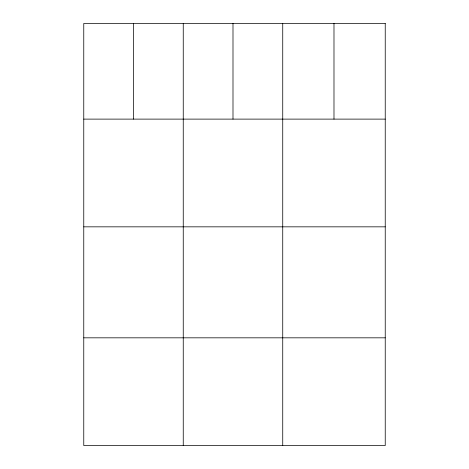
<?xml version="1.0" encoding="UTF-8"?>
<svg xmlns="http://www.w3.org/2000/svg" width="469" height="469" viewBox="0 0 469 469"><rect width="100%" height="100%" fill="white"/><g stroke="black" fill="none" stroke-linecap="round" stroke-linejoin="round"><path stroke-width="0.7" d="M83.763 119.114L385.237 119.114M83.763 226.838L385.237 226.838M83.763 337.827L385.237 337.827M333.987 23.45L333.987 119.114M282.737 23.45L282.737 445.55M232.993 23.45L232.993 119.114M183.25 23.45L183.25 445.55M133.507 23.45L133.507 119.114M385.237 23.45L83.763 23.45L83.763 445.55L385.237 445.55L385.237 23.45"/></g></svg>
